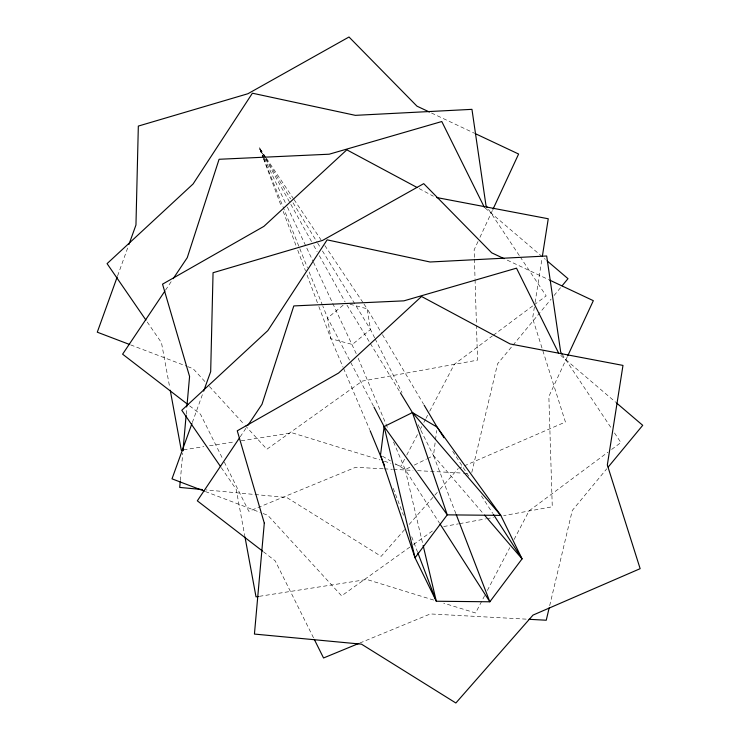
<?xml version="1.0" encoding="UTF-8"?>
<svg xmlns="http://www.w3.org/2000/svg" width="740" height="740" viewBox="0 0 740 740"><rect width="100%" height="100%" fill="white"/><g stroke="black" fill="none" stroke-linecap="round" stroke-linejoin="round"><path stroke-width="0.56" stroke-dasharray="3.7 2.78" d="M180.32 480.556L182.762 453.111M186.221 414.233L186.832 407.37M455.868 513.643L433.492 455.6L435.37 440.781M435.518 439.643L436.674 430.523M534.382 307.017L532.606 318.329L565.425 422.022L459.355 467.985M535.094 302.493L542.032 258.362M471.787 472.462L497.558 363.839L512.228 346.098M549.691 605.672L572.279 510.489L606.763 468.79M117.595 275.881L128.14 246.651M192.317 422.531L203.26 392.219M478.012 241.527L474.146 249.852L474.386 257.899M479.946 237.355L492.507 210.271M567.229 356.921L548.858 396.501L552.271 506.78L503.644 515.623M404.586 459.189L400.839 466.329L395.354 464.637M406.732 455.1L417.971 433.659M420.107 429.57L421.717 426.508M423.854 422.42L425.463 419.358M426 418.341L427.6 415.279M429.736 411.19L454.36 364.219L492.387 335.932M484.663 595.617L475.561 612.979L443.713 603.165M487.336 590.511L509.814 547.628M514.096 539.46L529.082 510.868L607.91 452.214M165.501 290.154L171.902 280.599M240.222 436.804L246.624 427.239M512.968 345.21L551.124 299.08M554.057 295.528L561.392 286.657M404.595 529.637L381.146 556.351L286.787 497.521L205.905 489.889M409.137 524.466L434.093 496.022M434.852 495.162L439.384 489.991M440.143 489.131L458.3 468.448M343.129 305.195L327.589 318.006L330.91 338.716L343.082 367.271M493.312 335.239L533.188 305.565M534.114 304.88L546.176 295.907L520.562 257.428M611.619 449.457L620.897 442.557L614.487 432.937M409.831 547.119L341.612 595.857L267.843 515.327L261.377 512.866M413.568 544.455L433.196 530.432M395.336 463.776L405.206 469.586L410.256 467.088M414.298 465.09L426.425 459.096M427.433 458.596L433.492 455.6L483.035 513.357M359.862 643.014L430.347 613.941L526.732 619.167M443.713 526.529L458.421 523.855M459.549 523.643L485.56 518.916M486.689 518.712L493.469 517.473M183.557 449.837L203.907 446.646M209.559 445.767L234.441 441.863M241.221 440.8L292.106 432.826L379.971 459.901M259.407 596.311L366.827 579.476L433.825 600.121M383.172 468.79L355.635 467.292L248.825 511.34L223.628 460.706M384.319 468.855L392.348 469.289M393.495 469.345L413.003 470.409M417.591 470.659L462.343 473.082M463.49 473.147L468.078 473.397M350.011 304.205L367.179 308.811L381.868 333.666M384.365 461.251L390.961 463.286M130.666 344.896L186.656 366.226M187.738 366.633L193.121 368.687L205.544 382.247M205.387 491.545L260.304 512.459M431.494 113.007L474.016 133.034M507.252 260.138L548.738 279.674M419.108 188.571L433.363 196.211M382.497 456.229L390.396 460.872M189.616 405.835L200.485 414.206L223.11 459.67M263.431 551.781L275.206 560.855L313.769 638.352M485.209 208.042L545.343 259.342M560.8 355.431L615.708 402.273M209.429 386.483L244.367 424.631M245.143 425.482L266.89 449.217L362.212 381.109L477.55 360.139L476.486 325.674M147.232 321.983L161.477 342.694L169.821 387.954M221.306 467.689L236.199 489.344L244.755 535.732M265.789 157.37L259.379 147.787L263.014 157.49M266.437 158.332L293.382 198.588M294.03 199.541L320.975 239.797M324.823 245.55L363.322 303.058M363.969 304.02L367.179 308.811L370.49 329.522L374.625 337.792M488.539 209.328L519.915 256.466M561.975 354.053L611.286 428.127M452.723 451.317L468.966 476.505M481.463 495.883L492.71 513.32M393.56 442.011L405.206 469.586L439.43 523.041M265.382 157.611L259.379 147.787L263.236 157.426M265.984 158.591L290.607 198.866M293.012 202.797L317.035 242.091M317.636 243.071L320.041 247.003M322.446 250.934L370.49 329.522L352.36 344.47L330.91 338.716L318.783 306.351M346.921 305.028L369.76 342.518M370.361 343.508L399.813 391.858M382.46 334.656L423.595 404.234M311.522 241.554L259.379 147.787L263.801 157.148M313.76 245.588L317.127 251.637M319.365 255.67L345.164 302.05M373.469 406.075L327.589 318.006L322.871 306.231M375.143 338.818L401.996 392.561M417.998 424.594L433.492 455.6M264.3 158.194L286.926 206.062M287.416 207.108L313.002 261.22M313.492 262.256L356.393 354.016M343.536 368.326L369.695 429.681M358.179 358.253L388.186 429.293M263.662 158.49L307.424 267.686M309.144 271.969L322.437 305.157M393.245 488.382L403.494 515.253M411.699 536.75L417.443 551.799M263.421 158.573L281.607 207.117M283.216 211.427L296.148 245.948M297.767 250.259L305.444 270.757M307.063 275.067L318.376 305.278M405.206 469.586L422.864 544.335M474.423 259.046L475.034 278.573M475.062 279.72L476.449 324.527"/><path stroke-width="1.11" d="M180.218 481.703L179.709 487.42L202.492 489.566M182.965 450.827L186.119 415.371M186.933 406.223L189.579 376.493L162.541 284.16L263.884 226.375L346.82 149.832L417.073 187.479M374.005 407.102L384.134 426.564L380.526 455.063L415.029 557.775L436.313 601.241L489.834 601.787L522.07 558.857L500.786 515.391L437.109 427.1L424.177 405.233M542.392 256.105L548.257 218.763L436.526 197.515M549.163 607.91L546.24 620.231L529.026 619.297M117.207 276.964L97.282 332.186L129.583 344.489M128.927 244.487L135.957 224.997L138.334 126.078L247.891 93.74L349.003 37L416.981 106.172L429.422 112.027M191.928 423.613L172.004 478.835L204.305 491.138M203.648 391.136L210.678 371.647L213.055 272.727L322.612 240.389L423.724 183.649L491.702 252.821L504.144 258.676M492.988 209.235L518.611 154.031L475.052 133.514M567.71 355.885L593.332 300.68L549.774 280.164M164.863 291.107L122.609 354.183L187.803 404.438M173.179 278.684L187.266 257.659L219.086 159.276L329.189 154.207L441.789 121.526L484.339 207.293M239.575 437.756L197.33 500.832L262.524 551.078M247.9 425.334L261.988 404.308L293.808 305.925L403.911 300.847L516.501 268.167L558.543 352.906M562.132 285.769L567.996 278.675L547.082 260.832M608.234 467.014L642.718 425.324L616.577 403.013M400.414 392.848L412.43 412.578L500.786 515.391L447.265 514.846L415.029 557.775L384.134 426.564L412.43 412.578L437.109 427.1L443.982 437.756M358.789 643.449L323.546 657.98L314.287 639.388M183.557 449.837L181.291 450.197L170.237 390.221M258.279 596.486L256.012 596.838L244.959 536.87M484.534 515.105L522.07 558.857L493.33 514.291M384.134 426.564L447.265 514.846L412.43 412.578M145.937 320.106L107.078 263.634L193.103 183.955L252.405 93.203L355.348 115.348L471.954 109.344L485.977 205.48L487.262 207.404M220.659 466.746L181.79 410.275L267.825 330.604L327.126 239.853L430.07 261.997L546.675 255.994L560.698 352.129L561.975 354.053M440.05 524.022L489.834 601.787L456.275 514.716M370.148 430.736L384.624 465.812M417.85 552.873L436.313 601.241L423.132 545.454M264.3 523.134L254.431 634.069L361.499 644.17L455.868 703L533.013 615.088L640.146 568.672L607.327 464.979L622.978 365.412L510.119 343.943L421.541 296.481L338.606 373.025L237.263 430.81L264.3 523.134"/></g></svg>
